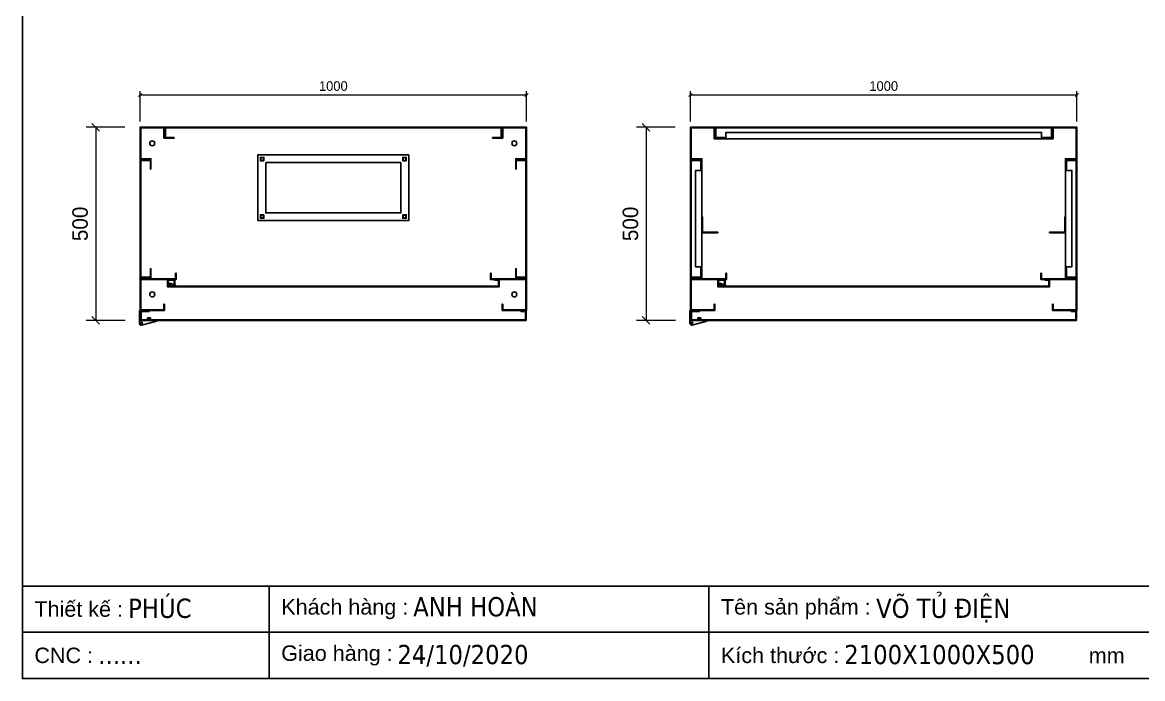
# Model space of a CAD drawing. Header units: millimetres. Extents: x 0 to 5930, y 0 to 4193.
# Drawn here: x 0 to 2899, y 0 to 1699 of the extents above; entities that cross this region are included whole.
import ezdxf
from ezdxf.enums import TextEntityAlignment as Align

# ---------------------------------------------------------------- set-up
doc = ezdxf.new("R2010")
doc.units = ezdxf.units.MM
doc.layers.add('DIM', color=253, linetype='Continuous')
doc.layers.add('Ghi chu', color=7, linetype='Continuous')
doc.styles.add('Arial', font='arial.ttf')
doc.styles.add('Tahoma (Input Text)', font='tahoma.ttf')
doc.dimstyles.new('Dim-25', dxfattribs={"dimtxt": 25, "dimasz": 8, "dimexe": 10, "dimexo": 15, "dimgap": 10, "dimtad": 1, "dimdec": 0, "dimtxsty": 'Standard', "dimblk": 'OBLIQUE', "dimcen": 10, "dimclrd": 5, "dimclre": 5, "dimclrt": 3, "dimazin": 3, "dimtfac": 1, "dimtdec": 0, "dimtmove": 0, "dimatfit": 3, "dimldrblk": 'OBLIQUE', "dimlwd": 9, "dimlwe": 9})
doc.dimstyles.new('Dim-40', dxfattribs={"dimtxt": 40, "dimasz": 20, "dimexe": 25, "dimexo": 40, "dimgap": 20, "dimtad": 1, "dimdec": 0, "dimtxsty": 'Standard', "dimblk": 'OBLIQUE', "dimcen": 15, "dimclrd": 5, "dimclre": 5, "dimclrt": 3, "dimazin": 3, "dimtfac": 1, "dimtdec": 0, "dimtmove": 0, "dimatfit": 3, "dimldrblk": 'ARCHTICK', "dimlwd": 9, "dimlwe": 9})

# ---------------------------------------------------------------- blocks, each defined once
blk = doc.blocks.new('khungtenAsean2')
at = {"color": 7}
for p, q in [((2970.000000000422, -1980.00000000032), (0, -1980.00000000032)), ((320, -1980.00000000032), (320, -2100.00000000032)), ((890, -1980.00000000032), (890, -2100.00000000032)), ((2020, -2040.00000000032), (0, -2040.00000000032))]:
    blk.add_line(p, q, dxfattribs=at)
blk.add_lwpolyline([(0, 0), (2970.000000000422, 0), (2970.000000000422, -2100.00000000032), (0, -2100.00000000032)], close=True, dxfattribs=at)
at = {"color": 2, "char_height": 20, "width": 917.6339389950801, "attachment_point": 4, "style": 'Arial'}
for s, insert in [('  Thiết kế :', (0, -2010.00000000032)), ('  Khách hàng :', (320, -2010.00000000032)), ('  Tên sản phẩm :', (890, -2010.00000000032)), ('  CNC :', (0, -2070.00000000032)), ('  Giao hàng :', (320, -2070.00000000032)), ('  Kích thước :', (890, -2070.00000000032)), ('mm', (1382.285678836575, -2070.00000000032))]:
    blk.add_mtext(s, dxfattribs=dict(at, insert=insert))
at = {"color": 1, "style": 'Tahoma (Input Text)', "flags": 8}
for tag, p in [('#01', (137.0535078375105, -2021.275211692002)), ('#03', (506.5707489467022, -2019.301600489707)), ('#05', (1106.628177122154, -2021.275211692002)), ('#07', (1834.68151032555, -2021.275211692002)), ('#09', (2146.716977487464, -2021.275211692002)), ('#02', (98.45672450316488, -2081.275211692002)), ('#04', (486.1050270054984, -2081.275211692002)), ('#06', (1065.330889143646, -2081.275211692002)), ('#08', (1817.447765733334, -2081.275211692002)), ('#10', (2146.716977487464, -2081.275211692002))]:
    blk.add_attdef(tag, p, '', height=25, dxfattribs=at)
blk.add_attdef('#11', text='', height=25, dxfattribs=at).set_placement((2914.993225705868, -2067.347800104843), align=Align.CENTER)
blk = doc.blocks.new('HL044-2')
at = {"color": 1}
for p, q in [((0, -3), (0, 0)), ((0, 0), (23, 0)), ((4, -3), (4, 0)), ((10, -3), (10, 0)), ((25, -26), (-20, -26)), ((-20, -26), (-20, -28)), ((-20, -28), (19.5, -38.5)), ((-2.999999999999996, -19.5), (-2.999999999999996, -26)), ((-2.999999999999996, -19.5), (3.000000000000003, -20.06594188965287)), ((-2.999999999999996, -20.5), (3.000000000000003, -21.06594188965287)), ((-2.999999999999996, -21.5), (3.000000000000003, -22.06594188965286)), ((-2.999999999999996, -22.5), (3.000000000000003, -23.06594188965287)), ((-2.999999999999996, -23.5), (3.000000000000003, -24.06594188965287)), ((-2.999999999999996, -24.5), (3.000000000000003, -25.06594188965287)), ((-2.999999999999996, -25.5), (2.300897591871374, -26)), ((22, -3), (0, -3)), ((3.000000000000003, -19.5), (3.000000000000003, -26)), ((22, -3), (22, -26)), ((25, -2), (25, -3)), ((25, -3), (25, -26)), ((25, -33), (25, -26))]:
    blk.add_line(p, q, dxfattribs=at)
blk.add_lwpolyline([(-3.999999999999996, -19.5), (4.000000000000003, -19.5), (4.000000000000003, -26), (-3.999999999999996, -26)], close=True, dxfattribs=at)
blk.add_circle((19.5, -33), 2.5, dxfattribs=at)
for centre, radius, start, end in [((23, -2), 2, 0, 90), ((19.5, -33), 5.5, 270, 0)]:
    blk.add_arc(centre, radius, start, end, dxfattribs=at)
blk = doc.blocks.new('*D5')
at = {"color": 0, "linetype": 'ByBlock', "lineweight": -2}
for p, q in [((308.6926742916112, 1515.1430666088465), (300.6926742916112, 1507.1430666088465)), ((1300.6926742916185, 1507.1430666088465), (1308.6926742916185, 1515.1430666088465))]:
    blk.add_line(p, q, dxfattribs=at)
at = {"layer": 'Defpoints', "color": 0, "transparency": 16777216}
for p in [(1304.6926742916185, 1511.1430666088465), (304.6926742916112, 1427.1981579198375), (1304.6926742916185, 1427.1981579198375)]:
    blk.add_point(p, dxfattribs=at)
at = {"layer": 'DIM', "color": 5, "lineweight": 9, "transparency": 16777216}
for p, q in [((304.6926742916112, 1442.1981579198375), (304.6926742916112, 1521.1430666088465)), ((304.6926742916112, 1511.1430666088465), (1304.6926742916185, 1511.1430666088465)), ((1304.6926742916185, 1442.1981579198375), (1304.6926742916185, 1521.1430666088465))]:
    blk.add_line(p, q, dxfattribs=at)
at = {"layer": 'DIM', "color": 3, "transparency": 16777216, "insert": (804.6926742916185, 1533.9073913018885), "char_height": 25, "attachment_point": 5}
blk.add_mtext('1000', dxfattribs=at)
blk = doc.blocks.new('_Oblique')
at = {"color": 0, "linetype": 'ByBlock', "lineweight": -2}
blk.add_line((-0.5, -0.5), (0.5, 0.5), dxfattribs=at)
blk = doc.blocks.new('*D6')
at = {"color": 0, "linetype": 'ByBlock', "lineweight": -2}
for p, q in [((199.86703609849792, 1417.1981579198375), (179.86703609849792, 1437.1981579198375)), ((179.86703609849792, 937.1981579198375), (199.86703609849792, 917.1981579198375))]:
    blk.add_line(p, q, dxfattribs=at)
at = {"layer": 'Defpoints', "color": 0, "transparency": 16777216}
for p in [(304.6926742916112, 1427.1981579198375), (189.86703609849792, 927.1981579198375), (305.69267429161846, 927.1981579198375)]:
    blk.add_point(p, dxfattribs=at)
at = {"layer": 'DIM', "color": 5, "lineweight": 9, "transparency": 16777216}
for p, q in [((264.6926742916112, 1427.1981579198375), (164.86703609849792, 1427.1981579198375)), ((189.86703609849792, 1427.1981579198375), (189.86703609849792, 927.1981579198375)), ((265.6926742916112, 927.1981579198375), (164.86703609849792, 927.1981579198375))]:
    blk.add_line(p, q, dxfattribs=at)
at = {"layer": 'DIM', "color": 3, "transparency": 16777216, "insert": (149.4441165896278, 1177.1981579198455), "char_height": 40, "attachment_point": 5, "rotation": 90}
blk.add_mtext('500', dxfattribs=at)
blk = doc.blocks.new('_ArchTick')
at = {"color": 0, "const_width": 0.15}
blk.add_lwpolyline([(-0.5, -0.5), (0.5, 0.5)], dxfattribs=at)
blk = doc.blocks.new('*D7')
at = {"color": 0, "linetype": 'ByBlock', "lineweight": -2}
for p, q in [((1733.039309963904, 1515.1430666088465), (1725.039309963904, 1507.1430666088465)), ((2725.0393099639114, 1507.1430666088465), (2733.0393099639114, 1515.1430666088465))]:
    blk.add_line(p, q, dxfattribs=at)
at = {"layer": 'Defpoints', "color": 0, "transparency": 16777216}
for p in [(2729.0393099639114, 1511.1430666088465), (1729.039309963904, 1427.1981579198375), (2729.0393099639114, 1427.1981579198375)]:
    blk.add_point(p, dxfattribs=at)
at = {"layer": 'DIM', "color": 5, "lineweight": 9, "transparency": 16777216}
for p, q in [((1729.039309963904, 1442.1981579198375), (1729.039309963904, 1521.1430666088465)), ((1729.039309963904, 1511.1430666088465), (2729.0393099639114, 1511.1430666088465)), ((2729.0393099639114, 1442.1981579198375), (2729.0393099639114, 1521.1430666088465))]:
    blk.add_line(p, q, dxfattribs=at)
at = {"layer": 'DIM', "color": 3, "transparency": 16777216, "insert": (2229.0393099639114, 1533.9073913018885), "char_height": 25, "attachment_point": 5}
blk.add_mtext('1000', dxfattribs=at)
blk = doc.blocks.new('*D8')
at = {"color": 0, "linetype": 'ByBlock', "lineweight": -2}
for p, q in [((1624.2136717707908, 1417.1981579198375), (1604.2136717707908, 1437.1981579198375)), ((1604.2136717707908, 937.1981579198375), (1624.2136717707908, 917.1981579198375))]:
    blk.add_line(p, q, dxfattribs=at)
at = {"layer": 'Defpoints', "color": 0, "transparency": 16777216}
for p in [(1729.039309963904, 1427.1981579198375), (1614.2136717707908, 927.1981579198375), (1730.0393099639114, 927.1981579198375)]:
    blk.add_point(p, dxfattribs=at)
at = {"layer": 'DIM', "color": 5, "lineweight": 9, "transparency": 16777216}
for p, q in [((1689.0393099639114, 1427.1981579198375), (1589.213671770798, 1427.1981579198375)), ((1614.2136717707908, 1427.1981579198375), (1614.2136717707908, 927.1981579198375)), ((1690.0393099639114, 927.1981579198375), (1589.213671770798, 927.1981579198375))]:
    blk.add_line(p, q, dxfattribs=at)
at = {"layer": 'DIM', "color": 3, "transparency": 16777216, "insert": (1573.7907522619207, 1177.1981579198455), "char_height": 40, "attachment_point": 5, "rotation": 90}
blk.add_mtext('500', dxfattribs=at)
blk = doc.blocks.new('HL036-1-2')
at = {"layer": 'Ghi chu', "color": 1}
for p, q in [((-3, 17.80000000000291), (-18.89999999999418, 17.80000000000291)), ((-18.89999999999418, 15.80000000000291), (-18.89999999999418, 17.80000000000291)), ((-12.05524834657262, 15.80000000000291), (-18.89999999999418, 15.80000000000291)), ((-16.39999999999418, 0.999999999992724), (-16.39999999999418, 14.00401710374717)), ((-15.6242983273114, 14.97853763219609), (-3.919623141991905, 17.69553416663257)), ((0, 0), (-15.39999999999418, 0)), ((-14.39999999999418, 3), (-14.39999999999418, 11.86544318653614)), ((0, 1.999999999992724), (-13.39999999999418, 1.999999999992724)), ((-13.07980681549816, 12.81279545714642), (-4.312792056429316, 9.815855690547323)), ((-6.199999999999999, 1.999999999992724), (-6.199999999999999, 0)), ((-1.199999999999999, 1.999999999992724), (-1.199999999999999, 0)), ((0, 0), (0, 1.999999999992724))]:
    blk.add_line(p, q, dxfattribs=at)
for radius in [4.099999999999998, 2.1]:
    blk.add_circle((-3, 13.69999999998981), radius, dxfattribs=at)
for centre, start, end in [((-15.39999999999418, 14.00401710374717), 102.961620726614, 180), ((-15.39999999999418, 0.999999999992724), 180, 270), ((-13.39999999999418, 11.86544318653614), 71.32539173677213, 180), ((-13.39999999999418, 3), 180, 270)]:
    blk.add_arc(centre, 1, start, end, dxfattribs=at)

msp = doc.modelspace()

# ---------------------------------------------------------------- linework, layer by layer
at = {"color": 7}
for points in [[(332.69267429161846, 1319.1981579198375), (332.69267429161846, 1345.6981579198375), (306.19267429161846, 1345.6981579198375), (306.19267429161846, 1425.6981579198375), (366.19267429161846, 1425.6981579198375), (366.19267429161846, 1399.1981579198375), (392.69267429161846, 1399.1981579198375), (392.69267429161846, 1400.6981579198375), (367.6926742916112, 1400.6981579198375), (367.6926742916112, 1427.1981579198375), (304.6926742916112, 1427.1981579198375), (304.6926742916112, 1344.1981579198375), (331.1926742916112, 1344.1981579198375), (331.1926742916112, 1319.1981579198375)], [(1238.6926742916185, 1401.6981579198375), (1238.6926742916185, 1425.6981579198375), (370.69267429161846, 1425.6981579198375), (370.69267429161846, 1401.6981579198375), (369.1926742916112, 1401.6981579198375), (369.1926742916112, 1427.1981579198375), (1240.1926742916112, 1427.1981579198375), (1240.1926742916112, 1401.6981579198375)], [(1276.6926742916185, 1319.1981579198375), (1276.6926742916185, 1345.6981579198375), (1303.1926742916185, 1345.6981579198375), (1303.1926742916185, 1425.6981579198375), (1243.1926742916185, 1425.6981579198375), (1243.1926742916185, 1399.1981579198375), (1216.6926742916185, 1399.1981579198375), (1216.6926742916185, 1400.6981579198375), (1241.6926742916112, 1400.6981579198375), (1241.6926742916112, 1427.1981579198375), (1304.6926742916185, 1427.1981579198375), (1304.6926742916185, 1344.1981579198375), (1278.1926742916185, 1344.1981579198375), (1278.1926742916185, 1319.1981579198375)], [(1757.0393099639114, 1319.1981579198375), (1757.0393099639114, 1345.6981579198375), (1730.5393099639114, 1345.6981579198375), (1730.5393099639114, 1425.6981579198375), (1790.5393099639114, 1425.6981579198375), (1790.5393099639114, 1399.1981579198375), (1817.0393099639114, 1399.1981579198375), (1817.0393099639114, 1400.6981579198375), (1792.0393099639114, 1400.6981579198375), (1792.0393099639114, 1427.1981579198375), (1729.039309963904, 1427.1981579198375), (1729.039309963904, 1344.1981579198375), (1755.539309963904, 1344.1981579198375), (1755.539309963904, 1319.1981579198375)], [(2663.0393099639114, 1401.6981579198375), (2663.0393099639114, 1425.6981579198375), (1795.0393099639114, 1425.6981579198375), (1795.0393099639114, 1401.6981579198375), (1793.539309963904, 1401.6981579198375), (1793.539309963904, 1427.1981579198375), (2664.5393099639114, 1427.1981579198375), (2664.5393099639114, 1401.6981579198375)], [(2701.0393099639114, 1319.1981579198375), (2701.0393099639114, 1345.6981579198375), (2727.539309963904, 1345.6981579198375), (2727.539309963904, 1425.6981579198375), (2667.5393099639114, 1425.6981579198375), (2667.5393099639114, 1399.1981579198375), (2641.0393099639114, 1399.1981579198375), (2641.0393099639114, 1400.6981579198375), (2666.039309963904, 1400.6981579198375), (2666.039309963904, 1427.1981579198375), (2729.0393099639114, 1427.1981579198375), (2729.0393099639114, 1344.1981579198375), (2702.5393099639114, 1344.1981579198375), (2702.5393099639114, 1319.1981579198375)], [(330.1926742916112, 1039.1981579198375), (306.19267429161846, 1039.1981579198375), (306.19267429161846, 1341.1981579198375), (330.1926742916112, 1341.1981579198375), (330.1926742916112, 1342.6981579198375), (304.6926742916112, 1342.6981579198375), (304.6926742916112, 1037.6981579198375), (330.1926742916112, 1037.6981579198375)], [(609.6926742916185, 1355.6981579198375), (999.6926742916185, 1355.6981579198375), (999.6926742916185, 1185.6981579198375), (609.6926742916185, 1185.6981579198375)], [(1279.1926742916112, 1039.1981579198375), (1303.1926742916185, 1039.1981579198375), (1303.1926742916185, 1341.1981579198375), (1279.1926742916112, 1341.1981579198375), (1279.1926742916112, 1342.6981579198375), (1304.6926742916185, 1342.6981579198375), (1304.6926742916185, 1037.6981579198375), (1279.1926742916112, 1037.6981579198375)], [(1754.5393099639114, 1039.1981579198375), (1730.5393099639114, 1039.1981579198375), (1730.5393099639114, 1341.1981579198375), (1754.5393099639114, 1341.1981579198375), (1754.5393099639114, 1342.6981579198375), (1729.039309963904, 1342.6981579198375), (1729.039309963904, 1037.6981579198375), (1754.5393099639114, 1037.6981579198375)], [(2703.5393099639114, 1039.1981579198375), (2727.539309963904, 1039.1981579198375), (2727.539309963904, 1341.1981579198375), (2703.5393099639114, 1341.1981579198375), (2703.5393099639114, 1342.6981579198375), (2729.0393099639114, 1342.6981579198375), (2729.0393099639114, 1037.6981579198375), (2703.5393099639114, 1037.6981579198375)], [(366.19267429161846, 969.6981579198366), (366.19267429161846, 954.6981579198375), (306.19267429161846, 954.6981579198375), (306.19267429161846, 1034.6981579198375), (332.69267429161846, 1034.6981579198375), (332.69267429161846, 1061.1981579198375), (331.1926742916112, 1061.1981579198375), (331.1926742916112, 1036.1981579198375), (304.6926742916112, 1036.1981579198375), (304.6926742916112, 953.1981579198375), (367.6926742916112, 953.1981579198375), (367.6926742916112, 969.6981579198366)], [(1243.1926742916185, 969.6981579198366), (1243.1926742916185, 954.6981579198375), (1303.1926742916185, 954.6981579198375), (1303.1926742916185, 1034.6981579198375), (1276.6926742916185, 1034.6981579198375), (1276.6926742916185, 1061.1981579198375), (1278.1926742916185, 1061.1981579198375), (1278.1926742916185, 1036.1981579198375), (1304.6926742916185, 1036.1981579198375), (1304.6926742916185, 953.1981579198375), (1241.6926742916112, 953.1981579198375), (1241.6926742916112, 969.6981579198366)], [(1790.5393099639114, 969.6981579198366), (1790.5393099639114, 954.6981579198375), (1730.5393099639114, 954.6981579198375), (1730.5393099639114, 1034.6981579198375), (1757.0393099639114, 1034.6981579198375), (1757.0393099639114, 1061.1981579198375), (1755.539309963904, 1061.1981579198375), (1755.539309963904, 1036.1981579198375), (1729.039309963904, 1036.1981579198375), (1729.039309963904, 953.1981579198375), (1792.0393099639114, 953.1981579198375), (1792.0393099639114, 969.6981579198366)], [(2667.5393099639114, 969.6981579198366), (2667.5393099639114, 954.6981579198375), (2727.539309963904, 954.6981579198375), (2727.539309963904, 1034.6981579198375), (2701.0393099639114, 1034.6981579198375), (2701.0393099639114, 1061.1981579198375), (2702.5393099639114, 1061.1981579198375), (2702.5393099639114, 1036.1981579198375), (2729.0393099639114, 1036.1981579198375), (2729.0393099639114, 953.1981579198375), (2666.039309963904, 953.1981579198375), (2666.039309963904, 969.6981579198366)], [(1222.1926742916112, 1031.6981579198375), (1232.1926742916185, 1031.6981579198375), (1232.1926742916185, 1015.6981579198375), (377.19267429161846, 1015.6981579198375), (377.19267429161846, 1031.6981579198375), (387.1926742916112, 1031.6981579198375), (387.1926742916112, 1033.1981579198375), (375.6926742916112, 1033.1981579198375), (375.6926742916112, 1014.1981579198375), (1233.6926742916112, 1014.1981579198375), (1233.6926742916112, 1033.1981579198375), (1222.1926742916112, 1033.1981579198375)], [(2646.5393099639114, 1031.6981579198375), (2656.5393099639114, 1031.6981579198375), (2656.5393099639114, 1015.6981579198375), (1801.539309963904, 1015.6981579198375), (1801.539309963904, 1031.6981579198375), (1811.5393099639114, 1031.6981579198375), (1811.5393099639114, 1033.1981579198375), (1800.0393099639114, 1033.1981579198375), (1800.0393099639114, 1014.1981579198375), (2658.0393099639114, 1014.1981579198375), (2658.0393099639114, 1033.1981579198375), (2646.5393099639114, 1033.1981579198375)], [(1289.692674291633, 950.1981579198446), (1301.692674291633, 950.1981579198446), (1301.692674291633, 929.1981579198446), (307.6926742916112, 929.1981579198375), (307.6926742916112, 950.1981579198375), (319.6926742916112, 950.1981579198375), (319.6926742916112, 952.1981579198375), (305.69267429161846, 952.1981579198375), (305.69267429161846, 927.1981579198375), (1303.692674291633, 927.1981579198446), (1303.692674291633, 952.1981579198446), (1289.692674291633, 952.1981579198446)], [(2714.039309963933, 950.1981579198446), (2726.0393099639186, 950.1981579198446), (2726.0393099639186, 929.1981579198446), (1732.0393099639114, 929.1981579198375), (1732.0393099639114, 950.1981579198375), (1744.039309963904, 950.1981579198375), (1744.039309963904, 952.1981579198375), (1730.0393099639114, 952.1981579198375), (1730.0393099639114, 927.1981579198375), (2728.0393099639186, 927.1981579198446), (2728.0393099639186, 952.1981579198446), (2714.039309963933, 952.1981579198446)]]:
    msp.add_lwpolyline(points, close=True, dxfattribs=at)
at = {"color": 8}
for points in [[(2637.5393099639114, 1399.1981579198375), (2667.5393099639114, 1399.1981579198375), (2667.5393099639114, 1397.6981579198375), (1790.5393099639114, 1397.6981579198375), (1790.5393099639114, 1399.1981579198375), (1820.539309963904, 1399.1981579198375), (1820.539309963904, 1414.1981579198375), (2637.5393099639114, 1414.1981579198375), (2637.5393099639114, 1399.1981579198375)], [(1757.0393099639114, 1066.1981579198366), (1757.0393099639114, 1036.1981579198375), (1758.5393099639114, 1036.1981579198375), (1758.5393099639114, 1345.6981579198375), (1757.0393099639114, 1345.6981579198375), (1757.0393099639114, 1315.6981579198366), (1742.0393099639114, 1315.6981579198366), (1742.0393099639114, 1066.1981579198366), (1757.0393099639114, 1066.1981579198366)], [(2701.0393099639114, 1066.1981579198366), (2701.0393099639114, 1036.1981579198375), (2699.5393099639114, 1036.1981579198375), (2699.5393099639114, 1345.6981579198375), (2701.0393099639114, 1345.6981579198375), (2701.0393099639114, 1315.6981579198366), (2716.039309963904, 1315.6981579198366), (2716.039309963904, 1066.1981579198366), (2701.0393099639114, 1066.1981579198366)]]:
    msp.add_lwpolyline(points, dxfattribs=at)
at = {"color": 2}
for points in [[(624.9426742916185, 1340.4481579198375), (615.9426742916112, 1340.4481579198375), (615.9426742916112, 1349.4481579198375), (624.9426742916185, 1349.4481579198375)], [(629.6926742916185, 1335.6981579198375), (979.6926742916185, 1335.6981579198375), (979.6926742916185, 1205.6981579198375), (629.6926742916185, 1205.6981579198375)], [(984.4426742916185, 1340.4481579198375), (993.4426742916112, 1340.4481579198375), (993.4426742916112, 1349.4481579198375), (984.4426742916185, 1349.4481579198375)], [(624.9426742916185, 1200.9481579198375), (615.9426742916112, 1200.9481579198375), (615.9426742916112, 1191.9481579198375), (624.9426742916185, 1191.9481579198375)], [(984.4426742916185, 1200.9481579198375), (993.4426742916112, 1200.9481579198375), (993.4426742916112, 1191.9481579198375), (984.4426742916185, 1191.9481579198375)]]:
    msp.add_lwpolyline(points, close=True, dxfattribs=at)
at = {"color": 8}
for points in [[(1800.0393099639114, 1154.1981579198375), (1758.5393099639114, 1154.1981579198375), (1758.5393099639114, 1195.6981579198375), (1760.0393099639114, 1195.6981579198375), (1760.0393099639114, 1155.6981579198375), (1800.0393099639114, 1155.6981579198375)], [(2658.0393099639114, 1154.1981579198375), (2699.5393099639114, 1154.1981579198375), (2699.5393099639114, 1195.6981579198375), (2698.0393099639114, 1195.6981579198375), (2698.0393099639114, 1155.6981579198375), (2658.0393099639114, 1155.6981579198375)]]:
    msp.add_lwpolyline(points, close=True, dxfattribs=at)
at = {"color": 3}
for points in [[(396.19267429161846, 1049.6981579198366), (396.19267429161846, 1034.6981579198375), (306.19267429161846, 1034.6981579198375), (306.19267429161846, 1033.1981579198375), (397.69267429161846, 1033.1981579198375), (397.69267429161846, 1049.6981579198366)], [(1213.1926742916185, 1049.6981579198366), (1213.1926742916185, 1034.6981579198375), (1303.1926742916185, 1034.6981579198375), (1303.1926742916185, 1033.1981579198375), (1211.6926742916112, 1033.1981579198375), (1211.6926742916112, 1049.6981579198366)], [(1820.539309963904, 1049.6981579198366), (1820.539309963904, 1034.6981579198375), (1730.5393099639114, 1034.6981579198375), (1730.5393099639114, 1033.1981579198375), (1822.0393099639114, 1033.1981579198375), (1822.0393099639114, 1049.6981579198366)], [(2637.5393099639114, 1049.6981579198366), (2637.5393099639114, 1034.6981579198375), (2727.539309963904, 1034.6981579198375), (2727.539309963904, 1033.1981579198375), (2636.039309963904, 1033.1981579198375), (2636.039309963904, 1049.6981579198366)]]:
    msp.add_lwpolyline(points, close=True, dxfattribs=at)
at = {"color": 2}
for centre in [(336.19267429161846, 1385.6981579198375), (1273.1926742916185, 1385.6981579198375), (336.19267429161846, 994.6981579198375), (1273.1926742916185, 994.6981579198375)]:
    msp.add_circle(centre, 6.5, dxfattribs=at)
at = {"color": 7}
for centre in [(620.4426742916112, 1344.9481579198375), (988.9426742916112, 1344.9481579198375), (620.4426742916112, 1196.4481579198366), (988.9426742916112, 1196.4481579198366)]:
    msp.add_circle(centre, 4, dxfattribs=at)

# ---------------------------------------------------------------- block references
ref = msp.add_blockref('khungtenAsean2', (0, 4192.65000001824), dxfattribs=dict(at, xscale=1.996500000008381, yscale=1.996500000008381, zscale=1.996500000008381))
ref.add_attrib('#06', '2100X1000X500', (2126.9331201752793, 37.38403987515352), dxfattribs={"color": 1, "height": 49.9125, "style": 'Tahoma (Input Text)'})
ref.add_attrib('#05', 'VÕ TỦ ĐIỆN', (2209.383155624375, 157.17403987515445), dxfattribs={"color": 1, "height": 49.9125, "style": 'Tahoma (Input Text)'})
ref.add_attrib('#04', '24/10/2020', (970.5086864164841, 37.38403987515352), dxfattribs={"color": 1, "height": 49.9125, "style": 'Tahoma (Input Text)'})
ref.add_attrib('#03', 'ANH HOÀN', (1011.3685002720886, 161.11435464054102), dxfattribs={"color": 1, "height": 49.9125, "style": 'Tahoma (Input Text)'})
ref.add_attrib('#02', '......', (196.5688504705322, 37.38403987515352), dxfattribs={"color": 1, "height": 49.9125, "style": 'Tahoma (Input Text)'})
ref.add_attrib('#01', 'PHÚC', (273.62732839758246, 157.17403987515445), dxfattribs={"color": 1, "height": 49.9125, "style": 'Tahoma (Input Text)'})
at = {"color": 7, "rotation": 180}
for p in [(378.2926742916243, 1033.1981579198375), (1802.63930996391, 1033.1981579198375)]:
    msp.add_blockref('HL036-1-2', p, dxfattribs=at)
at = {"color": 7, "xscale": -1}
for p in [(327.69267429161846, 953.1981579198375), (1752.039309963904, 953.1981579198375)]:
    msp.add_blockref('HL044-2', p, dxfattribs=at)

# ---------------------------------------------------------------- dimensions: what is measured, and where the dimension line sits
at = {"layer": 'DIM', "color": 7}
for base, p1, p2, picture, middle in [((1304.6926742916185, 1511.1430666088465), (304.6926742916112, 1427.1981579198375), (1304.6926742916185, 1427.1981579198375), '*D5', (804.6926742916185, 1533.9073913018885)), ((2729.0393099639114, 1511.1430666088465), (1729.039309963904, 1427.1981579198375), (2729.0393099639114, 1427.1981579198375), '*D7', (2229.0393099639114, 1533.9073913018885))]:
    dim = msp.add_linear_dim(base=base, p1=p1, p2=p2, dimstyle='Dim-25', dxfattribs=at)
    dim.commit()
    dim.dimension.update_dxf_attribs({"geometry": picture, "text_midpoint": middle})
for base, p1, p2, picture, middle in [((189.86703609849792, 927.1981579198375), (304.6926742916112, 1427.1981579198375), (305.69267429161846, 927.1981579198375), '*D6', (149.4441165896278, 1177.1981579198455)), ((1614.2136717707908, 927.1981579198375), (1729.039309963904, 1427.1981579198375), (1730.0393099639114, 927.1981579198375), '*D8', (1573.7907522619207, 1177.1981579198455))]:
    dim = msp.add_linear_dim(base=base, p1=p1, p2=p2, angle=90, dimstyle='Dim-40', dxfattribs=at)
    dim.commit()
    dim.dimension.update_dxf_attribs({"geometry": picture, "text_midpoint": middle})

doc.saveas('drawing.dxf')
